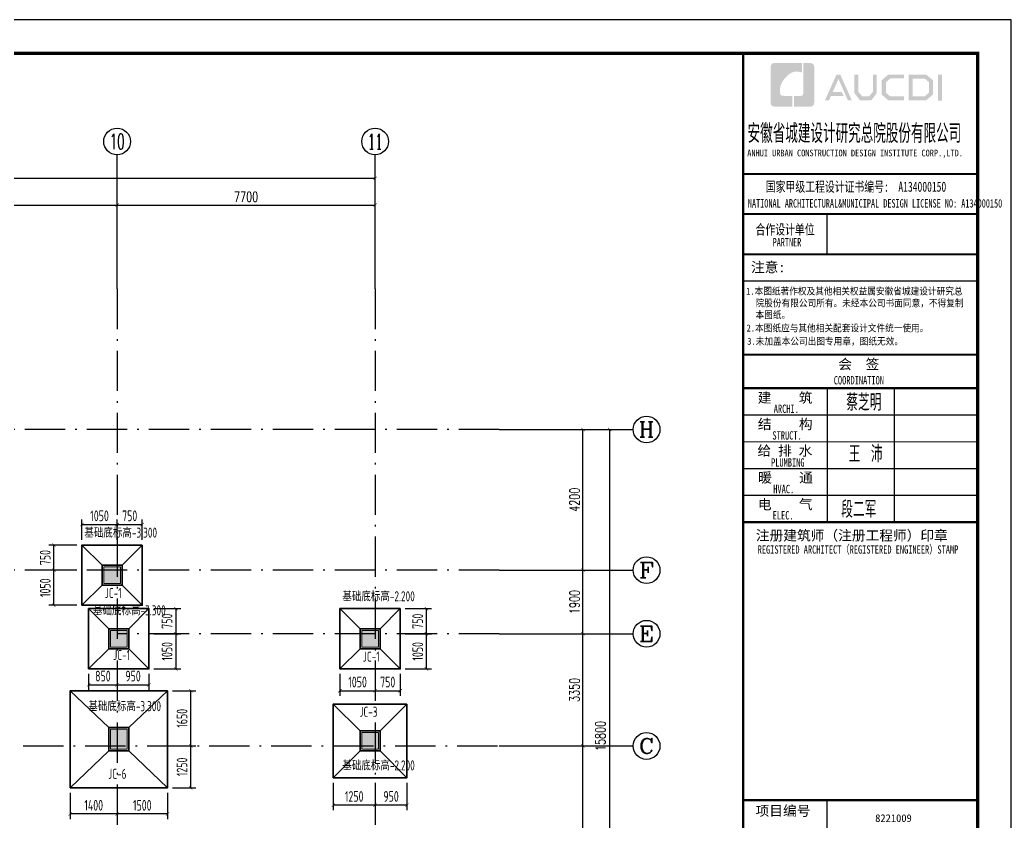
# Model space of a CAD drawing. Extents: x 169490 to 7584583, y -2399407 to 1374371.
# Drawn here: x 384946 to 414532, y 831233 to 855191 of the extents above; entities that cross this region are included whole.
import ezdxf
from ezdxf.enums import TextEntityAlignment as Align

# ---------------------------------------------------------------- set-up
doc = ezdxf.new("R2010")
doc.units = 0
doc.header["$LTSCALE"] = 100
doc.linetypes.add('D3轴线点划线', pattern=[18.5, 12, -3, 0.5, -3])
doc.layers.get('0').update_dxf_attribs({"linetype": 'CONTINUOUS'})
doc.layers.get('DEFPOINTS').update_dxf_attribs({"linetype": 'CONTINUOUS'})
for name, color, linetype in [('0P-标字', 7, 'CONTINUOUS'), ('AXIS', 3, 'CONTINUOUS'), ('AXIS_TEXT', 4, 'CONTINUOUS'), ('C-AXIS(轴号)', 3, 'CONTINUOUS'), ('C-AXIS-T(字)', 7, 'CONTINUOUS'), ('C-DOTE', 8, 'D3轴线点划线'), ('S-COLU-HATCH', 251, 'CONTINUOUS'), ('S-SLAB-DIM', 92, 'CONTINUOUS'), ('图框', 140, 'CONTINUOUS'), ('图签文字', 147, 'CONTINUOUS')]:
    doc.layers.add(name, color=color, linetype=linetype)
for name, color, linetype, lineweight in [('S-COLU-LINE1', 6, 'CONTINUOUS', 18), ('图签', 147, 'CONTINUOUS', 18), ('独基', 110, 'CONTINUOUS', 35)]:
    doc.layers.add(name, color=color, linetype=linetype, lineweight=lineweight)
doc.styles.add('_TCH_AXIS', font='COMPLEX', dxfattribs={"bigfont": 'GBCBIG'})
doc.styles.add('_TCH_DIM_T3', font='SIMPLEX.shx', dxfattribs={"width": 0.705882, "bigfont": 'GBCBIG.shx'})
doc.styles.add('COMPLEX', font='COMPLEX')
doc.styles.add('HT', font='simhei.ttf')
doc.styles.add('TSSD_Dimension', font='Tssdeng.shx', dxfattribs={"width": 0.7, "bigfont": 'tssdchn.shx'})
doc.styles.add('X', font='tssdeng.shx', dxfattribs={"width": 0.7, "bigfont": 'hztxt.shx'})
doc.styles.add('宋体', font='')
doc.styles.add('建筑图签-1', font='simhei.ttf', dxfattribs={"width": 0.7})
doc.styles.add('建筑图签-2', font='TXT.shx', dxfattribs={"width": 0.5, "bigfont": 'HZTXT.shx'})
doc.styles.get('宋体').set_extended_font_data('SimSun')
doc.dimstyles.new('_TCH_ARCH&&100', dxfattribs={"dimtxt": 297.5, "dimasz": 100, "dimexe": 250, "dimexo": 300, "dimgap": 100, "dimtad": 1, "dimdec": 0, "dimzin": 0, "dimdsep": 46, "dimtxsty": '_TCH_DIM_T3', "dimblk": 'ARCHTICK', "dimcen": 0.09, "dimclrt": 7, "dimazin": 2, "dimtfac": 1, "dimtdec": 0, "dimtix": 1, "dimtmove": 2, "dimatfit": 3, "dimfxl": 1, "dimtolj": 1, "dimtzin": 0, "dimarcsym": 0})
doc.dimstyles.new('TSSD_100_100$0', dxfattribs={"dimtxt": 320, "dimasz": 100, "dimexe": 150, "dimexo": 150, "dimgap": 100, "dimtad": 1, "dimdec": 0, "dimzin": 0, "dimdsep": 46, "dimtxsty": 'TSSD_Dimension', "dimblk": 'ARCHTICK', "dimcen": 0, "dimclrt": 7, "dimadec": 1, "dimazin": 0, "dimtfac": 1, "dimtdec": 0, "dimtix": 1, "dimtmove": 2, "dimatfit": 3, "dimldrblk": '_TSDBK', "dimfxl": 1, "dimtolj": 1, "dimtzin": 0, "dimarcsym": 0})

# ---------------------------------------------------------------- blocks, each defined once
blk = doc.blocks.new('_ARCHTICK')
at = {"const_width": 0.15}
blk.add_lwpolyline([(-0.5, -0.5), (0.5, 0.5)], dxfattribs=at)
blk = doc.blocks.new('*D192')
at = {"layer": 'AXIS', "color": 0, "lineweight": -2, "transparency": 16777216}
for p, q in [((399550, 842959), (402800, 842959)), ((402550, 827159), (402550, 842959)), ((399550, 827159), (402800, 827159))]:
    blk.add_line(p, q, dxfattribs=at)
at = {"layer": 'DEFPOINTS', "color": 0, "transparency": 16777216}
for p in [(399250, 842959), (402550, 842959), (399250, 827159)]:
    blk.add_point(p, dxfattribs=at)
at = {"layer": 'AXIS', "color": 0, "lineweight": -2, "transparency": 16777216, "xscale": 100, "yscale": 100, "zscale": 100}
for p, rotation in [((402550, 842959), 90), ((402550, 827159), 270)]:
    blk.add_blockref('_ARCHTICK', p, dxfattribs=dict(at, rotation=rotation))
at = {"layer": 'AXIS', "color": 7, "transparency": 16777216, "insert": (402275, 833809), "char_height": 297.5, "attachment_point": 5, "rotation": 90, "style": '_TCH_DIM_T3'}
blk.add_mtext('\\A1;15800', dxfattribs=at)
blk = doc.blocks.new('*D193')
at = {"layer": 'AXIS', "color": 0, "lineweight": -2, "transparency": 16777216}
for p, q in [((399550, 842959), (402000, 842959)), ((401750, 838759), (401750, 842959)), ((399550, 838759), (402000, 838759))]:
    blk.add_line(p, q, dxfattribs=at)
at = {"layer": 'DEFPOINTS', "color": 0, "transparency": 16777216}
for p in [(399250, 842959), (401750, 842959), (399250, 838759)]:
    blk.add_point(p, dxfattribs=at)
at = {"layer": 'AXIS', "color": 0, "lineweight": -2, "transparency": 16777216, "xscale": 100, "yscale": 100, "zscale": 100}
for p, rotation in [((401750, 842959), 90), ((401750, 838759), 270)]:
    blk.add_blockref('_ARCHTICK', p, dxfattribs=dict(at, rotation=rotation))
at = {"layer": 'AXIS', "color": 7, "transparency": 16777216, "insert": (401501, 840859), "char_height": 297.5, "attachment_point": 5, "rotation": 90, "style": '_TCH_DIM_T3'}
blk.add_mtext('\\A1;4200', dxfattribs=at)
blk = doc.blocks.new('*D194')
at = {"layer": 'AXIS', "color": 0, "lineweight": -2, "transparency": 16777216}
for p, q in [((399550, 838759), (402000, 838759)), ((401750, 836859), (401750, 838759)), ((399550, 836859), (402000, 836859))]:
    blk.add_line(p, q, dxfattribs=at)
at = {"layer": 'DEFPOINTS', "color": 0, "transparency": 16777216}
for p in [(399250, 838759), (401750, 838759), (399250, 836859)]:
    blk.add_point(p, dxfattribs=at)
at = {"layer": 'AXIS', "color": 0, "lineweight": -2, "transparency": 16777216, "xscale": 100, "yscale": 100, "zscale": 100}
for p, rotation in [((401750, 838759), 90), ((401750, 836859), 270)]:
    blk.add_blockref('_ARCHTICK', p, dxfattribs=dict(at, rotation=rotation))
at = {"layer": 'AXIS', "color": 7, "transparency": 16777216, "insert": (401501, 837809), "char_height": 297.5, "attachment_point": 5, "rotation": 90, "style": '_TCH_DIM_T3'}
blk.add_mtext('\\A1;1900', dxfattribs=at)
blk = doc.blocks.new('*D195')
at = {"layer": 'AXIS', "color": 0, "lineweight": -2, "transparency": 16777216}
for p, q in [((399550, 836859), (402000, 836859)), ((401750, 833509), (401750, 836859)), ((399550, 833509), (402000, 833509))]:
    blk.add_line(p, q, dxfattribs=at)
at = {"layer": 'DEFPOINTS', "color": 0, "transparency": 16777216}
for p in [(399250, 836859), (401750, 836859), (399250, 833509)]:
    blk.add_point(p, dxfattribs=at)
at = {"layer": 'AXIS', "color": 0, "lineweight": -2, "transparency": 16777216, "xscale": 100, "yscale": 100, "zscale": 100}
for p, rotation in [((401750, 836859), 90), ((401750, 833509), 270)]:
    blk.add_blockref('_ARCHTICK', p, dxfattribs=dict(at, rotation=rotation))
at = {"layer": 'AXIS', "color": 7, "transparency": 16777216, "insert": (401501, 835184), "char_height": 297.5, "attachment_point": 5, "rotation": 90, "style": '_TCH_DIM_T3'}
blk.add_mtext('\\A1;3350', dxfattribs=at)
blk = doc.blocks.new('*D196')
at = {"layer": 'AXIS', "color": 0, "lineweight": -2, "transparency": 16777216}
for p, q in [((399550, 833509), (402000, 833509)), ((401750, 827159), (401750, 833509)), ((399550, 827159), (402000, 827159))]:
    blk.add_line(p, q, dxfattribs=at)
at = {"layer": 'DEFPOINTS', "color": 0, "transparency": 16777216}
for p in [(399250, 833509), (401750, 833509), (399250, 827159)]:
    blk.add_point(p, dxfattribs=at)
at = {"layer": 'AXIS', "color": 0, "lineweight": -2, "transparency": 16777216, "xscale": 100, "yscale": 100, "zscale": 100}
for p, rotation in [((401750, 833509), 90), ((401750, 827159), 270)]:
    blk.add_blockref('_ARCHTICK', p, dxfattribs=dict(at, rotation=rotation))
at = {"layer": 'AXIS', "color": 7, "transparency": 16777216, "insert": (401501, 830334), "char_height": 297.5, "attachment_point": 5, "rotation": 90, "style": '_TCH_DIM_T3'}
blk.add_mtext('\\A1;6350', dxfattribs=at)
blk = doc.blocks.new('*D197')
at = {"layer": 'AXIS', "color": 0, "lineweight": -2, "transparency": 16777216}
for p, q in [((323650, 847459), (323650, 850709)), ((395550, 847459), (395550, 850709)), ((323650, 850459), (395550, 850459))]:
    blk.add_line(p, q, dxfattribs=at)
at = {"layer": 'DEFPOINTS', "color": 0, "transparency": 16777216}
for p in [(395550, 850459), (323650, 847159), (395550, 847159)]:
    blk.add_point(p, dxfattribs=at)
at = {"layer": 'AXIS', "color": 0, "lineweight": -2, "transparency": 16777216, "xscale": 100, "yscale": 100, "zscale": 100, "rotation": 180}
blk.add_blockref('_ARCHTICK', (323650, 850459), dxfattribs=at)
at = {"layer": 'AXIS', "color": 0, "lineweight": -2, "transparency": 16777216, "xscale": 100, "yscale": 100, "zscale": 100}
blk.add_blockref('_ARCHTICK', (395550, 850459), dxfattribs=at)
at = {"layer": 'AXIS', "color": 7, "transparency": 16777216, "insert": (359600, 850707), "char_height": 297.5, "attachment_point": 5, "style": '_TCH_DIM_T3'}
blk.add_mtext('\\A1;71900', dxfattribs=at)
blk = doc.blocks.new('*D211')
at = {"layer": 'AXIS', "color": 0, "lineweight": -2, "transparency": 16777216}
for p, q in [((379250, 847459), (379250, 849909)), ((387850, 847459), (387850, 849909)), ((379250, 849659), (387850, 849659))]:
    blk.add_line(p, q, dxfattribs=at)
at = {"layer": 'DEFPOINTS', "color": 0, "transparency": 16777216}
for p in [(387850, 849659), (379250, 847159), (387850, 847159)]:
    blk.add_point(p, dxfattribs=at)
at = {"layer": 'AXIS', "color": 0, "lineweight": -2, "transparency": 16777216, "xscale": 100, "yscale": 100, "zscale": 100, "rotation": 180}
blk.add_blockref('_ARCHTICK', (379250, 849659), dxfattribs=at)
at = {"layer": 'AXIS', "color": 0, "lineweight": -2, "transparency": 16777216, "xscale": 100, "yscale": 100, "zscale": 100}
blk.add_blockref('_ARCHTICK', (387850, 849659), dxfattribs=at)
at = {"layer": 'AXIS', "color": 7, "transparency": 16777216, "insert": (383550, 849907), "char_height": 297.5, "attachment_point": 5, "style": '_TCH_DIM_T3'}
blk.add_mtext('\\A1;8600', dxfattribs=at)
blk = doc.blocks.new('*D212')
at = {"layer": 'AXIS', "color": 0, "lineweight": -2, "transparency": 16777216}
for p, q in [((387850, 847459), (387850, 849909)), ((395550, 847459), (395550, 849909)), ((387850, 849659), (395550, 849659))]:
    blk.add_line(p, q, dxfattribs=at)
at = {"layer": 'DEFPOINTS', "color": 0, "transparency": 16777216}
for p in [(395550, 849659), (387850, 847159), (395550, 847159)]:
    blk.add_point(p, dxfattribs=at)
at = {"layer": 'AXIS', "color": 0, "lineweight": -2, "transparency": 16777216, "xscale": 100, "yscale": 100, "zscale": 100, "rotation": 180}
blk.add_blockref('_ARCHTICK', (387850, 849659), dxfattribs=at)
at = {"layer": 'AXIS', "color": 0, "lineweight": -2, "transparency": 16777216, "xscale": 100, "yscale": 100, "zscale": 100}
blk.add_blockref('_ARCHTICK', (395550, 849659), dxfattribs=at)
at = {"layer": 'AXIS', "color": 7, "transparency": 16777216, "insert": (391700, 849907), "char_height": 297.5, "attachment_point": 5, "style": '_TCH_DIM_T3'}
blk.add_mtext('\\A1;7700', dxfattribs=at)
blk = doc.blocks.new('_AXISO')
blk.add_circle((0, 0), 0.5)
at = {"layer": 'AXIS_TEXT', "style": 'COMPLEX', "width": 1.041667}
blk.add_attdef('A', text='', height=0.56, dxfattribs=at).set_placement((-0.25, -0.28), (0.25, -0.28), align=Align.FIT)
blk = doc.blocks.new('*D233')
at = {"layer": 'DEFPOINTS', "color": 0, "ltscale": 10, "transparency": 16777216}
for p in [(395550, 832559), (396500, 832559), (395550, 831741)]:
    blk.add_point(p, dxfattribs=at)
at = {"layer": 'S-SLAB-DIM', "color": 0, "lineweight": -2, "ltscale": 10, "transparency": 16777216}
for p, q in [((395550, 832409), (395550, 831591)), ((396500, 832409), (396500, 831591)), ((396500, 831741), (395550, 831741))]:
    blk.add_line(p, q, dxfattribs=at)
at = {"layer": 'S-SLAB-DIM', "color": 0, "lineweight": -2, "ltscale": 10, "transparency": 16777216, "xscale": 100, "yscale": 100, "zscale": 100, "rotation": 180}
blk.add_blockref('_ARCHTICK', (395550, 831741), dxfattribs=at)
at = {"layer": 'S-SLAB-DIM', "color": 0, "lineweight": -2, "ltscale": 10, "transparency": 16777216, "xscale": 100, "yscale": 100, "zscale": 100}
blk.add_blockref('_ARCHTICK', (396500, 831741), dxfattribs=at)
at = {"layer": 'S-SLAB-DIM', "color": 7, "ltscale": 10, "transparency": 16777216, "insert": (396025, 832001), "char_height": 320, "attachment_point": 5, "style": 'TSSD_Dimension'}
blk.add_mtext('\\A1;950', dxfattribs=at)
blk = doc.blocks.new('_TSDBK')
blk.add_line((-1, 0), (0, 0))
at = {"const_width": 0.5}
blk.add_lwpolyline([(-0.7, -0.7), (0.7, 0.7)], dxfattribs=at)
blk = doc.blocks.new('*D234')
at = {"layer": 'DEFPOINTS', "color": 0, "ltscale": 10, "transparency": 16777216}
for p in [(394300, 832559), (395550, 832559), (394300, 831741)]:
    blk.add_point(p, dxfattribs=at)
at = {"layer": 'S-SLAB-DIM', "color": 0, "lineweight": -2, "ltscale": 10, "transparency": 16777216}
for p, q in [((394300, 832409), (394300, 831591)), ((395550, 832409), (395550, 831591)), ((395550, 831741), (394300, 831741))]:
    blk.add_line(p, q, dxfattribs=at)
at = {"layer": 'S-SLAB-DIM', "color": 0, "lineweight": -2, "ltscale": 10, "transparency": 16777216, "xscale": 100, "yscale": 100, "zscale": 100, "rotation": 180}
blk.add_blockref('_ARCHTICK', (394300, 831741), dxfattribs=at)
at = {"layer": 'S-SLAB-DIM', "color": 0, "lineweight": -2, "ltscale": 10, "transparency": 16777216, "xscale": 100, "yscale": 100, "zscale": 100}
blk.add_blockref('_ARCHTICK', (395550, 831741), dxfattribs=at)
at = {"layer": 'S-SLAB-DIM', "color": 7, "ltscale": 10, "transparency": 16777216, "insert": (394925, 832001), "char_height": 320, "attachment_point": 5, "style": 'TSSD_Dimension'}
blk.add_mtext('\\A1;1250', dxfattribs=at)
blk = doc.blocks.new('*D235')
at = {"layer": 'DEFPOINTS', "color": 0, "ltscale": 10, "transparency": 16777216}
for p in [(396300, 836859), (397080, 836859), (396300, 835809)]:
    blk.add_point(p, dxfattribs=at)
at = {"layer": 'S-SLAB-DIM', "color": 0, "lineweight": -2, "ltscale": 10, "transparency": 16777216}
for p, q in [((396450, 836859), (397230, 836859)), ((397080, 835809), (397080, 836859)), ((396450, 835809), (397230, 835809))]:
    blk.add_line(p, q, dxfattribs=at)
at = {"layer": 'S-SLAB-DIM', "color": 0, "lineweight": -2, "ltscale": 10, "transparency": 16777216, "xscale": 100, "yscale": 100, "zscale": 100}
for p, rotation in [((397080, 836859), 90), ((397080, 835809), 270)]:
    blk.add_blockref('_ARCHTICK', p, dxfattribs=dict(at, rotation=rotation))
at = {"layer": 'S-SLAB-DIM', "color": 7, "ltscale": 10, "transparency": 16777216, "insert": (396820, 836334), "char_height": 320, "attachment_point": 5, "rotation": 90, "style": 'TSSD_Dimension'}
blk.add_mtext('\\A1;1050', dxfattribs=at)
blk = doc.blocks.new('*D236')
at = {"layer": 'DEFPOINTS', "color": 0, "ltscale": 10, "transparency": 16777216}
for p in [(396300, 837609), (397080, 837609), (396300, 836859)]:
    blk.add_point(p, dxfattribs=at)
at = {"layer": 'S-SLAB-DIM', "color": 0, "lineweight": -2, "ltscale": 10, "transparency": 16777216}
for p, q in [((396450, 837609), (397230, 837609)), ((397080, 836859), (397080, 837609)), ((396450, 836859), (397230, 836859))]:
    blk.add_line(p, q, dxfattribs=at)
at = {"layer": 'S-SLAB-DIM', "color": 0, "lineweight": -2, "ltscale": 10, "transparency": 16777216, "xscale": 100, "yscale": 100, "zscale": 100}
for p, rotation in [((397080, 837609), 90), ((397080, 836859), 270)]:
    blk.add_blockref('_ARCHTICK', p, dxfattribs=dict(at, rotation=rotation))
at = {"layer": 'S-SLAB-DIM', "color": 7, "ltscale": 10, "transparency": 16777216, "insert": (396820, 837234), "char_height": 320, "attachment_point": 5, "rotation": 90, "style": 'TSSD_Dimension'}
blk.add_mtext('\\A1;750', dxfattribs=at)
blk = doc.blocks.new('*D237')
at = {"layer": 'DEFPOINTS', "color": 0, "ltscale": 10, "transparency": 16777216}
for p in [(388800, 836859), (388800, 835809), (389602, 835809)]:
    blk.add_point(p, dxfattribs=at)
at = {"layer": 'S-SLAB-DIM', "color": 0, "lineweight": -2, "ltscale": 10, "transparency": 16777216}
for p, q in [((388950, 836859), (389752, 836859)), ((389602, 836859), (389602, 835809)), ((388950, 835809), (389752, 835809))]:
    blk.add_line(p, q, dxfattribs=at)
at = {"layer": 'S-SLAB-DIM', "color": 0, "lineweight": -2, "ltscale": 10, "transparency": 16777216, "xscale": 100, "yscale": 100, "zscale": 100}
for p, rotation in [((389602, 836859), 90), ((389602, 835809), 270)]:
    blk.add_blockref('_ARCHTICK', p, dxfattribs=dict(at, rotation=rotation))
at = {"layer": 'S-SLAB-DIM', "color": 7, "ltscale": 10, "transparency": 16777216, "insert": (389342, 836334), "char_height": 320, "attachment_point": 5, "rotation": 90, "style": 'TSSD_Dimension'}
blk.add_mtext('\\A1;1050', dxfattribs=at)
blk = doc.blocks.new('*D238')
at = {"layer": 'DEFPOINTS', "color": 0, "ltscale": 10, "transparency": 16777216}
for p in [(385964, 838759), (386800, 838759), (386800, 837709)]:
    blk.add_point(p, dxfattribs=at)
at = {"layer": 'S-SLAB-DIM', "color": 0, "lineweight": -2, "ltscale": 10, "transparency": 16777216}
for p, q in [((386650, 838759), (385814, 838759)), ((385964, 837709), (385964, 838759)), ((386650, 837709), (385814, 837709))]:
    blk.add_line(p, q, dxfattribs=at)
at = {"layer": 'S-SLAB-DIM', "color": 0, "lineweight": -2, "ltscale": 10, "transparency": 16777216, "xscale": 100, "yscale": 100, "zscale": 100}
for p, rotation in [((385964, 838759), 90), ((385964, 837709), 270)]:
    blk.add_blockref('_ARCHTICK', p, dxfattribs=dict(at, rotation=rotation))
at = {"layer": 'S-SLAB-DIM', "color": 7, "ltscale": 10, "transparency": 16777216, "insert": (385704, 838234), "char_height": 320, "attachment_point": 5, "rotation": 90, "style": 'TSSD_Dimension'}
blk.add_mtext('\\A1;1050', dxfattribs=at)
blk = doc.blocks.new('*D239')
at = {"layer": 'DEFPOINTS', "color": 0, "ltscale": 10, "transparency": 16777216}
for p in [(385964, 839509), (386800, 839509), (386800, 838759)]:
    blk.add_point(p, dxfattribs=at)
at = {"layer": 'S-SLAB-DIM', "color": 0, "lineweight": -2, "ltscale": 10, "transparency": 16777216}
for p, q in [((386650, 839509), (385814, 839509)), ((385964, 838759), (385964, 839509)), ((386650, 838759), (385814, 838759))]:
    blk.add_line(p, q, dxfattribs=at)
at = {"layer": 'S-SLAB-DIM', "color": 0, "lineweight": -2, "ltscale": 10, "transparency": 16777216, "xscale": 100, "yscale": 100, "zscale": 100}
for p, rotation in [((385964, 839509), 90), ((385964, 838759), 270)]:
    blk.add_blockref('_ARCHTICK', p, dxfattribs=dict(at, rotation=rotation))
at = {"layer": 'S-SLAB-DIM', "color": 7, "ltscale": 10, "transparency": 16777216, "insert": (385704, 839134), "char_height": 320, "attachment_point": 5, "rotation": 90, "style": 'TSSD_Dimension'}
blk.add_mtext('\\A1;750', dxfattribs=at)
blk = doc.blocks.new('*D240')
at = {"layer": 'DEFPOINTS', "color": 0, "ltscale": 10, "transparency": 16777216}
for p in [(388600, 840121), (387850, 839509), (388600, 839509)]:
    blk.add_point(p, dxfattribs=at)
at = {"layer": 'S-SLAB-DIM', "color": 0, "lineweight": -2, "ltscale": 10, "transparency": 16777216}
for p, q in [((387850, 839659), (387850, 840271)), ((388600, 839659), (388600, 840271)), ((387850, 840121), (388600, 840121))]:
    blk.add_line(p, q, dxfattribs=at)
at = {"layer": 'S-SLAB-DIM', "color": 0, "lineweight": -2, "ltscale": 10, "transparency": 16777216, "xscale": 100, "yscale": 100, "zscale": 100, "rotation": 180}
blk.add_blockref('_ARCHTICK', (387850, 840121), dxfattribs=at)
at = {"layer": 'S-SLAB-DIM', "color": 0, "lineweight": -2, "ltscale": 10, "transparency": 16777216, "xscale": 100, "yscale": 100, "zscale": 100}
blk.add_blockref('_ARCHTICK', (388600, 840121), dxfattribs=at)
at = {"layer": 'S-SLAB-DIM', "color": 7, "ltscale": 10, "transparency": 16777216, "insert": (388225, 840381), "char_height": 320, "attachment_point": 5, "style": 'TSSD_Dimension'}
blk.add_mtext('\\A1;750', dxfattribs=at)
blk = doc.blocks.new('*D241')
at = {"layer": 'DEFPOINTS', "color": 0, "ltscale": 10, "transparency": 16777216}
for p in [(387850, 840121), (386800, 839509), (387850, 839509)]:
    blk.add_point(p, dxfattribs=at)
at = {"layer": 'S-SLAB-DIM', "color": 0, "lineweight": -2, "ltscale": 10, "transparency": 16777216}
for p, q in [((386800, 839659), (386800, 840271)), ((387850, 839659), (387850, 840271)), ((386800, 840121), (387850, 840121))]:
    blk.add_line(p, q, dxfattribs=at)
at = {"layer": 'S-SLAB-DIM', "color": 0, "lineweight": -2, "ltscale": 10, "transparency": 16777216, "xscale": 100, "yscale": 100, "zscale": 100, "rotation": 180}
blk.add_blockref('_ARCHTICK', (386800, 840121), dxfattribs=at)
at = {"layer": 'S-SLAB-DIM', "color": 0, "lineweight": -2, "ltscale": 10, "transparency": 16777216, "xscale": 100, "yscale": 100, "zscale": 100}
blk.add_blockref('_ARCHTICK', (387850, 840121), dxfattribs=at)
at = {"layer": 'S-SLAB-DIM', "color": 7, "ltscale": 10, "transparency": 16777216, "insert": (387325, 840381), "char_height": 320, "attachment_point": 5, "style": 'TSSD_Dimension'}
blk.add_mtext('\\A1;1050', dxfattribs=at)
blk = doc.blocks.new('*D242')
at = {"layer": 'DEFPOINTS', "color": 0, "ltscale": 10, "transparency": 16777216}
for p in [(387850, 835809), (388800, 835809), (388800, 835335)]:
    blk.add_point(p, dxfattribs=at)
at = {"layer": 'S-SLAB-DIM', "color": 0, "lineweight": -2, "ltscale": 10, "transparency": 16777216}
for p, q in [((387850, 835659), (387850, 835185)), ((388800, 835659), (388800, 835185)), ((387850, 835335), (388800, 835335))]:
    blk.add_line(p, q, dxfattribs=at)
at = {"layer": 'S-SLAB-DIM', "color": 0, "lineweight": -2, "ltscale": 10, "transparency": 16777216, "xscale": 100, "yscale": 100, "zscale": 100, "rotation": 180}
blk.add_blockref('_ARCHTICK', (387850, 835335), dxfattribs=at)
at = {"layer": 'S-SLAB-DIM', "color": 0, "lineweight": -2, "ltscale": 10, "transparency": 16777216, "xscale": 100, "yscale": 100, "zscale": 100}
blk.add_blockref('_ARCHTICK', (388800, 835335), dxfattribs=at)
at = {"layer": 'S-SLAB-DIM', "color": 7, "ltscale": 10, "transparency": 16777216, "insert": (388325, 835595), "char_height": 320, "attachment_point": 5, "style": 'TSSD_Dimension'}
blk.add_mtext('\\A1;950', dxfattribs=at)
blk = doc.blocks.new('*D268')
at = {"layer": 'DEFPOINTS', "color": 0, "ltscale": 10, "transparency": 16777216}
for p in [(389350, 833509), (390048, 833509), (389350, 832259)]:
    blk.add_point(p, dxfattribs=at)
at = {"layer": 'S-SLAB-DIM', "color": 0, "lineweight": -2, "ltscale": 10, "transparency": 16777216}
for p, q in [((389500, 833509), (390198, 833509)), ((390048, 832259), (390048, 833509)), ((389500, 832259), (390198, 832259))]:
    blk.add_line(p, q, dxfattribs=at)
at = {"layer": 'S-SLAB-DIM', "color": 0, "lineweight": -2, "ltscale": 10, "transparency": 16777216, "xscale": 100, "yscale": 100, "zscale": 100}
for p, rotation in [((390048, 833509), 90), ((390048, 832259), 270)]:
    blk.add_blockref('_ARCHTICK', p, dxfattribs=dict(at, rotation=rotation))
at = {"layer": 'S-SLAB-DIM', "color": 7, "ltscale": 10, "transparency": 16777216, "insert": (389788, 832884), "char_height": 320, "attachment_point": 5, "rotation": 90, "style": 'TSSD_Dimension'}
blk.add_mtext('\\A1;1250', dxfattribs=at)
blk = doc.blocks.new('*D269')
at = {"layer": 'DEFPOINTS', "color": 0, "ltscale": 10, "transparency": 16777216}
for p in [(387850, 832259), (389350, 832259), (387850, 831478)]:
    blk.add_point(p, dxfattribs=at)
at = {"layer": 'S-SLAB-DIM', "color": 0, "lineweight": -2, "ltscale": 10, "transparency": 16777216}
for p, q in [((387850, 832109), (387850, 831328)), ((389350, 832109), (389350, 831328)), ((389350, 831478), (387850, 831478))]:
    blk.add_line(p, q, dxfattribs=at)
at = {"layer": 'S-SLAB-DIM', "color": 0, "lineweight": -2, "ltscale": 10, "transparency": 16777216, "xscale": 100, "yscale": 100, "zscale": 100, "rotation": 180}
blk.add_blockref('_ARCHTICK', (387850, 831478), dxfattribs=at)
at = {"layer": 'S-SLAB-DIM', "color": 0, "lineweight": -2, "ltscale": 10, "transparency": 16777216, "xscale": 100, "yscale": 100, "zscale": 100}
blk.add_blockref('_ARCHTICK', (389350, 831478), dxfattribs=at)
at = {"layer": 'S-SLAB-DIM', "color": 7, "ltscale": 10, "transparency": 16777216, "insert": (388600, 831738), "char_height": 320, "attachment_point": 5, "style": 'TSSD_Dimension'}
blk.add_mtext('\\A1;1500', dxfattribs=at)
blk = doc.blocks.new('*D451')
at = {"layer": 'DEFPOINTS', "color": 0, "ltscale": 10, "transparency": 16777216}
for p in [(395550, 835809), (396300, 835809), (396300, 835158)]:
    blk.add_point(p, dxfattribs=at)
at = {"layer": 'S-SLAB-DIM', "color": 0, "lineweight": -2, "ltscale": 10, "transparency": 16777216}
for p, q in [((395550, 835659), (395550, 835008)), ((396300, 835659), (396300, 835008)), ((395550, 835158), (396300, 835158))]:
    blk.add_line(p, q, dxfattribs=at)
at = {"layer": 'S-SLAB-DIM', "color": 0, "lineweight": -2, "ltscale": 10, "transparency": 16777216, "xscale": 100, "yscale": 100, "zscale": 100, "rotation": 180}
blk.add_blockref('_ARCHTICK', (395550, 835158), dxfattribs=at)
at = {"layer": 'S-SLAB-DIM', "color": 0, "lineweight": -2, "ltscale": 10, "transparency": 16777216, "xscale": 100, "yscale": 100, "zscale": 100}
blk.add_blockref('_ARCHTICK', (396300, 835158), dxfattribs=at)
at = {"layer": 'S-SLAB-DIM', "color": 7, "ltscale": 10, "transparency": 16777216, "insert": (395925, 835418), "char_height": 320, "attachment_point": 5, "style": 'TSSD_Dimension'}
blk.add_mtext('\\A1;750', dxfattribs=at)
blk = doc.blocks.new('*D452')
at = {"layer": 'DEFPOINTS', "color": 0, "ltscale": 10, "transparency": 16777216}
for p in [(394500, 835809), (395550, 835809), (395550, 835158)]:
    blk.add_point(p, dxfattribs=at)
at = {"layer": 'S-SLAB-DIM', "color": 0, "lineweight": -2, "ltscale": 10, "transparency": 16777216}
for p, q in [((394500, 835659), (394500, 835008)), ((395550, 835659), (395550, 835008)), ((394500, 835158), (395550, 835158))]:
    blk.add_line(p, q, dxfattribs=at)
at = {"layer": 'S-SLAB-DIM', "color": 0, "lineweight": -2, "ltscale": 10, "transparency": 16777216, "xscale": 100, "yscale": 100, "zscale": 100, "rotation": 180}
blk.add_blockref('_ARCHTICK', (394500, 835158), dxfattribs=at)
at = {"layer": 'S-SLAB-DIM', "color": 0, "lineweight": -2, "ltscale": 10, "transparency": 16777216, "xscale": 100, "yscale": 100, "zscale": 100}
blk.add_blockref('_ARCHTICK', (395550, 835158), dxfattribs=at)
at = {"layer": 'S-SLAB-DIM', "color": 7, "ltscale": 10, "transparency": 16777216, "insert": (395025, 835418), "char_height": 320, "attachment_point": 5, "style": 'TSSD_Dimension'}
blk.add_mtext('\\A1;1050', dxfattribs=at)
blk = doc.blocks.new('院标1')
h = blk.add_hatch(color=150)
h.dxf.hatch_style = 1
h.set_gradient(color1=(33, 113, 253), color2=(33, 113, 253), tint=1, name='INVCURVED')
edge = h.paths.add_edge_path()
edge.add_spline(control_points=[(116373, 648379), (116379, 648379), (116382, 648379), (116391, 648379), (116391, 648379), (116391, 648379), (116616, 648379), (116616, 648379), (116616, 648379), (116616, 648379), (116616, 648054), (116616, 648054), (116616, 648054), (116616, 648054), (116108, 648054), (116108, 648054), (116108, 648054), (116028, 648054), (115963, 648111), (115963, 648199), (115963, 648199), (115963, 648199), (115963, 649215), (115963, 649215), (115963, 649215), (115963, 649295), (116018, 649360), (116108, 649360), (116108, 649360), (116108, 649360), (116897, 649360), (116897, 649360), (116897, 649360), (116897, 649360), (116897, 649080), (116897, 649080), (116897, 649080), (116897, 649080), (116566, 649140), (116356, 648859), (116356, 648859), (116245, 648719), (116240, 648545), (116247, 648466), (116247, 648466), (116254, 648386), (116247, 648466), (116247, 648466), (116247, 648466), (116247, 648466), (116258, 648374), (116373, 648379)], knot_values=[0, 0, 0, 0, 0.071429, 0.071429, 0.071429, 0.107143, 0.142857, 0.142857, 0.142857, 0.178571, 0.214286, 0.214286, 0.214286, 0.25, 0.285714, 0.285714, 0.285714, 0.321429, 0.357143, 0.357143, 0.357143, 0.392857, 0.428571, 0.428571, 0.428571, 0.464286, 0.5, 0.5, 0.5, 0.535714, 0.571429, 0.571429, 0.571429, 0.607143, 0.642857, 0.642857, 0.642857, 0.678571, 0.714286, 0.714286, 0.714286, 0.75, 0.785714, 0.785714, 0.785714, 0.821429, 0.857143, 0.857143, 0.857143, 0.928571, 1, 1, 1, 1], degree=3, periodic=0)
h = blk.add_hatch(color=150)
h.dxf.hatch_style = 1
h.set_gradient(color1=(33, 113, 253), color2=(33, 113, 253), tint=1, name='INVCURVED')
edge = h.paths.add_edge_path()
edge.add_spline(control_points=[(117268, 649215), (117268, 649215), (117268, 648199), (117268, 648199), (117268, 648199), (117268, 648114), (117212, 648054), (117123, 648054), (117123, 648054), (117123, 648054), (116663, 648054), (116663, 648054), (116663, 648054), (116663, 648054), (116663, 648379), (116663, 648379), (116663, 648379), (116663, 648379), (116865, 648379), (116865, 648379), (116865, 648379), (116907, 648379), (116941, 648413), (116941, 648455), (116941, 648455), (116941, 648455), (116941, 649360), (116941, 649360), (116941, 649360), (116941, 649360), (117123, 649360), (117123, 649360), (117123, 649360), (117204, 649360), (117268, 649306), (117268, 649215)], knot_values=[0, 0, 0, 0, 0.1, 0.1, 0.1, 0.15, 0.2, 0.2, 0.2, 0.25, 0.3, 0.3, 0.3, 0.35, 0.4, 0.4, 0.4, 0.45, 0.5, 0.5, 0.5, 0.55, 0.6, 0.6, 0.6, 0.65, 0.7, 0.7, 0.7, 0.75, 0.8, 0.8, 0.8, 0.9, 1, 1, 1, 1], degree=3, periodic=0)
blk = doc.blocks.new('tq123')
at = {"layer": '图框'}
h = blk.add_hatch(color=256, dxfattribs=at)
h.paths.add_polyline_path([(-1187, 56758), (-1061, 56758), (-1061, 55988), (-1187, 55988)])
h.paths.add_polyline_path([(-1939, 56642), (-1939, 56116), (-1579, 56116), (-1455, 56223), (-1455, 56541), (-1575, 56642)], flags=16)
h.paths.add_polyline_path([(-2057, 56760), (-2057, 55998), (-1535, 55998), (-1337, 56168), (-1337, 56596), (-1532, 56760)])
h.paths.add_polyline_path([(-2200, 56764), (-2200, 56648), (-2607, 56648), (-2740, 56537), (-2740, 56218), (-2607, 56115), (-2198, 56115), (-2198, 55993), (-2662, 55993), (-2864, 56168), (-2864, 56596), (-2666, 56764)])
h.paths.add_polyline_path([(-3683, 56762), (-3563, 56762), (-3563, 56251), (-3449, 56120), (-3238, 56120), (-3124, 56251), (-3124, 56762), (-3010, 56762), (-3010, 56214), (-3174, 55997), (-3512, 55997), (-3683, 56216)])
h.paths.add_polyline_path([(-4215, 56760), (-4098, 56760), (-3756, 55996), (-3872, 55996), (-4153, 56630), (-4328, 56242), (-4057, 56242), (-3996, 56127), (-4377, 56127), (-4436, 55994), (-4559, 55994)])
for p, q in [((-6995, 53800), (5, 53800)), ((-6995, 53800), (5, 53800)), ((-6995, 52600), (5, 52600))]:
    blk.add_line(p, q, dxfattribs=at)
for points, const_width in [([(-6995, 0), (-6995, 57400)], 70), ([(-6995, 53800), (5, 53800)], 60), ([(-6995, 52600), (5, 52600)], 60), ([(-6995, 52600), (5, 52600)], 60), ([(-4495, 52600), (-4495, 51400)], 35), ([(-6995, 51400), (5, 51400)], 60), ([(-6995, 51400), (5, 51400)], 60), ([(-6995, 50599), (5, 50599)], 35), ([(-6987, 48400), (13, 48400)], 60), ([(-6987, 47400), (13, 47400)], 70), ([(-6987, 47400), (13, 47400)], 70), ([(-4487, 47400), (-4487, 43400)], 35), ([(-2487, 47400), (-2487, 43400)], 35), ([(-6987, 46600), (13, 46600)], 35), ([(-6987, 45800), (13, 45800)], 35), ([(-6987, 45000), (13, 45000)], 35), ([(-6987, 44200), (13, 44200)], 35), ([(-6987, 43400), (13, 43400)], 70), ([(-6995, 35100), (5, 35100)], 70), ([(-6995, 35100), (5, 35100)], 70), ([(-4495, 31100), (-4495, 35100)], 35)]:
    blk.add_lwpolyline(points, dxfattribs=dict(at, const_width=const_width))
blk.add_blockref('院标1', (-122144, -592249))
for s, height, style, width, p in [('ANHUI URBAN CONSTRUCTION DESIGN INSTITUTE CORP.,LTD.', 200, '建筑图签-1', 0.91, (-6877, 54322)), ('NATIONAL ARCHITECTURAL&MUNICIPAL DESIGN LICENSE NO: A134000150', 250, '建筑图签-1', 0.6, (-6858, 52795)), ('PARTNER', 250, '建筑图签-1', 0.6, (-6120, 51634)), ('1.本图纸著作权及其他相关权益属安徽省城建设计研究总', 210, 'HT', 0.88, (-6909, 50193)), ('院股份有限公司所有。未经本公司书面同意，不得复制', 210, 'HT', 0.88, (-6630, 49839)), ('本图纸。', 210, 'HT', 0.88, (-6630, 49489)), (' 2.本图纸应与其他相关配套设计文件统一使用。 ', 210, 'HT', 0.88, (-7020, 49092)), ('3.未加盖本公司出图专用章，图纸无效。', 210, 'HT', 0.88, (-6877, 48698)), ('COORDINATION', 250, '建筑图签-1', 0.7, (-4295, 47513)), ('ARCHI.', 250, '建筑图签-1', 0.7, (-6086, 46662)), ('STRUCT.', 250, '建筑图签-1', 0.7, (-6125, 45865)), ('PLUMBING', 250, '建筑图签-1', 0.7, (-6166, 45058)), ('HVAC.', 250, '建筑图签-1', 0.7, (-6101, 44265)), ('ELEC.', 250, '建筑图签-1', 0.7, (-6117, 43480)), ('REGISTERED ARCHITECT（REGISTERED ENGINEER）STAMP', 250, '建筑图签-1', 0.7, (-6566, 42459))]:
    blk.add_text(s, height=height, dxfattribs=dict(at, style=style, width=width)).set_placement(p)
at = {"layer": '图签', "color": 2, "style": '宋体'}
blk.add_text('8221009', height=229.3, dxfattribs=at).set_placement((-3058, 34448))
at = {"layer": '图签文字', "color": 7, "style": '建筑图签-1'}
for s, height, width, p in [('安徽省城建设计研究总院股份有限公司', 500, 0.55, (-6867, 54777)), ('国家甲级工程设计证书编号:  A134000150', 300, 0.7, (-6323, 53267)), ('合作设计单位', 300, 0.7, (-6630, 51990))]:
    blk.add_text(s, height=height, dxfattribs=dict(at, width=width)).set_placement(p)
for s, p in [('注意:', (-6764, 50863)), ('会  签', (-4160, 47968)), ('建    筑', (-6565, 46967)), ('结    构', (-6561, 46179)), ('给 排 水', (-6570, 45385)), ('暖    通', (-6552, 44582)), ('电    气', (-6562, 43782)), ('注册建筑师（注册工程师）印章', (-6620, 42854)), ('项目编号', (-6627, 34632))]:
    blk.add_text(s, height=300, dxfattribs=at).set_placement(p)
at = {"layer": '图签文字', "color": 1, "style": '建筑图签-2', "width": 0.7}
for s, p in [('蔡芝明', (-3921, 46728)), ('王 沛', (-3849, 45187)), ('段二军', (-4074, 43532))]:
    blk.add_text(s, height=500, dxfattribs=at).set_placement(p)
blk = doc.blocks.new('*D3903')
at = {"layer": 'DEFPOINTS', "color": 0, "ltscale": 10, "transparency": 16777216}
for p in [(388800, 837609), (388800, 836859), (389602, 836859)]:
    blk.add_point(p, dxfattribs=at)
at = {"layer": 'S-SLAB-DIM', "color": 0, "lineweight": -2, "ltscale": 10, "transparency": 16777216}
for p, q in [((388950, 837609), (389752, 837609)), ((389602, 837609), (389602, 836859)), ((388950, 836859), (389752, 836859))]:
    blk.add_line(p, q, dxfattribs=at)
at = {"layer": 'S-SLAB-DIM', "color": 0, "lineweight": -2, "ltscale": 10, "transparency": 16777216, "xscale": 100, "yscale": 100, "zscale": 100}
for p, rotation in [((389602, 837609), 90), ((389602, 836859), 270)]:
    blk.add_blockref('_ARCHTICK', p, dxfattribs=dict(at, rotation=rotation))
at = {"layer": 'S-SLAB-DIM', "color": 7, "ltscale": 10, "transparency": 16777216, "insert": (389342, 837234), "char_height": 320, "attachment_point": 5, "rotation": 90, "style": 'TSSD_Dimension'}
blk.add_mtext('\\A1;750', dxfattribs=at)
blk = doc.blocks.new('*D3904')
at = {"layer": 'DEFPOINTS', "color": 0, "ltscale": 10, "transparency": 16777216}
for p in [(387000, 835809), (387850, 835809), (387850, 835335)]:
    blk.add_point(p, dxfattribs=at)
at = {"layer": 'S-SLAB-DIM', "color": 0, "lineweight": -2, "ltscale": 10, "transparency": 16777216}
for p, q in [((387000, 835659), (387000, 835185)), ((387850, 835659), (387850, 835185)), ((387000, 835335), (387850, 835335))]:
    blk.add_line(p, q, dxfattribs=at)
at = {"layer": 'S-SLAB-DIM', "color": 0, "lineweight": -2, "ltscale": 10, "transparency": 16777216, "xscale": 100, "yscale": 100, "zscale": 100, "rotation": 180}
blk.add_blockref('_ARCHTICK', (387000, 835335), dxfattribs=at)
at = {"layer": 'S-SLAB-DIM', "color": 0, "lineweight": -2, "ltscale": 10, "transparency": 16777216, "xscale": 100, "yscale": 100, "zscale": 100}
blk.add_blockref('_ARCHTICK', (387850, 835335), dxfattribs=at)
at = {"layer": 'S-SLAB-DIM', "color": 7, "ltscale": 10, "transparency": 16777216, "insert": (387425, 835595), "char_height": 320, "attachment_point": 5, "style": 'TSSD_Dimension'}
blk.add_mtext('\\A1;850', dxfattribs=at)
blk = doc.blocks.new('*D3905')
at = {"layer": 'DEFPOINTS', "color": 0, "ltscale": 10, "transparency": 16777216}
for p in [(389350, 835159), (390048, 835159), (389350, 833509)]:
    blk.add_point(p, dxfattribs=at)
at = {"layer": 'S-SLAB-DIM', "color": 0, "lineweight": -2, "ltscale": 10, "transparency": 16777216}
for p, q in [((389500, 835159), (390198, 835159)), ((390048, 833509), (390048, 835159)), ((389500, 833509), (390198, 833509))]:
    blk.add_line(p, q, dxfattribs=at)
at = {"layer": 'S-SLAB-DIM', "color": 0, "lineweight": -2, "ltscale": 10, "transparency": 16777216, "xscale": 100, "yscale": 100, "zscale": 100}
for p, rotation in [((390048, 835159), 90), ((390048, 833509), 270)]:
    blk.add_blockref('_ARCHTICK', p, dxfattribs=dict(at, rotation=rotation))
at = {"layer": 'S-SLAB-DIM', "color": 7, "ltscale": 10, "transparency": 16777216, "insert": (389788, 834334), "char_height": 320, "attachment_point": 5, "rotation": 90, "style": 'TSSD_Dimension'}
blk.add_mtext('\\A1;1650', dxfattribs=at)
blk = doc.blocks.new('*D3906')
at = {"layer": 'DEFPOINTS', "color": 0, "ltscale": 10, "transparency": 16777216}
for p in [(386450, 832259), (387850, 832259), (386450, 831478)]:
    blk.add_point(p, dxfattribs=at)
at = {"layer": 'S-SLAB-DIM', "color": 0, "lineweight": -2, "ltscale": 10, "transparency": 16777216}
for p, q in [((386450, 832109), (386450, 831328)), ((387850, 832109), (387850, 831328)), ((387850, 831478), (386450, 831478))]:
    blk.add_line(p, q, dxfattribs=at)
at = {"layer": 'S-SLAB-DIM', "color": 0, "lineweight": -2, "ltscale": 10, "transparency": 16777216, "xscale": 100, "yscale": 100, "zscale": 100, "rotation": 180}
blk.add_blockref('_ARCHTICK', (386450, 831478), dxfattribs=at)
at = {"layer": 'S-SLAB-DIM', "color": 0, "lineweight": -2, "ltscale": 10, "transparency": 16777216, "xscale": 100, "yscale": 100, "zscale": 100}
blk.add_blockref('_ARCHTICK', (387850, 831478), dxfattribs=at)
at = {"layer": 'S-SLAB-DIM', "color": 7, "ltscale": 10, "transparency": 16777216, "insert": (387150, 831738), "char_height": 320, "attachment_point": 5, "style": 'TSSD_Dimension'}
blk.add_mtext('\\A1;1400', dxfattribs=at)

msp = doc.modelspace()

# ---------------------------------------------------------------- hatches: boundary and pattern name
at = {"layer": 'S-COLU-HATCH', "ltscale": 10}
h = msp.add_hatch(color=256, dxfattribs=at)
h.dxf.hatch_style = 1
h.paths.add_polyline_path([(387950, 838858.7), (387450, 838858.7), (387450, 838358.7), (387950, 838358.7)])
h = msp.add_hatch(color=256, dxfattribs=at)
h.dxf.hatch_style = 1
h.paths.add_polyline_path([(388150, 836958.7), (387650, 836958.7), (387650, 836458.7), (388150, 836458.7)])
h = msp.add_hatch(color=256, dxfattribs=at)
h.dxf.hatch_style = 1
h.paths.add_polyline_path([(395650, 836958.7), (395150, 836958.7), (395150, 836458.7), (395650, 836458.7)])
h = msp.add_hatch(color=256, dxfattribs=at)
h.dxf.hatch_style = 1
h.paths.add_polyline_path([(388150, 834008.7), (387650, 834008.7), (387650, 833408.7), (388150, 833408.7)])
h = msp.add_hatch(color=256, dxfattribs=at)
h.dxf.hatch_style = 1
h.paths.add_polyline_path([(395650, 833908.7), (395150, 833908.7), (395150, 833408.7), (395650, 833408.7)])

# ---------------------------------------------------------------- linework, layer by layer
at = {"ltscale": 10}
msp.add_lwpolyline([(406537, 854191.4), (311932.1, 854191.4), (311932.1, 796791.4), (406537, 796791.4)], close=True, dxfattribs=at)
at = {"layer": 'C-AXIS(轴号)'}
for p, q in [((387850, 847158.7), (387850, 851158.7)), ((395550, 847158.7), (395550, 851158.7)), ((399250, 842958.7), (403250, 842958.7)), ((399250, 838758.7), (403250, 838758.7)), ((399250, 836858.7), (403250, 836858.7)), ((399250, 833508.7), (403250, 833508.7))]:
    msp.add_line(p, q, dxfattribs=at)
at = {"layer": 'C-DOTE'}
for p, q in [((387850, 847158.7), (387850, 822458.7)), ((395550, 847158.7), (395550, 822458.7)), ((399250, 842958.7), (321473.7, 842958.7)), ((399250, 838758.7), (357650, 838758.7)), ((399250, 836858.7), (387850, 836858.7)), ((340650, 833508.7), (399250, 833508.7))]:
    msp.add_line(p, q, dxfattribs=at)
at = {"layer": 'S-COLU-LINE1'}
for points in [[(387950, 838858.7), (387450, 838858.7), (387450, 838358.7), (387950, 838358.7)], [(388150, 836958.7), (387650, 836958.7), (387650, 836458.7), (388150, 836458.7)], [(395650, 836958.7), (395150, 836958.7), (395150, 836458.7), (395650, 836458.7)], [(388150, 834008.7), (387650, 834008.7), (387650, 833408.7), (388150, 833408.7)], [(395650, 833908.7), (395150, 833908.7), (395150, 833408.7), (395650, 833408.7)]]:
    msp.add_lwpolyline(points, close=True, dxfattribs=at)
at = {"layer": '图框'}
msp.add_lwpolyline([(309432.1, 795791.4), (414532.1, 795791.4), (414532.1, 855191.4), (309432.1, 855191.4)], close=True, dxfattribs=at)
at = {"layer": '图框', "const_width": 100}
msp.add_lwpolyline([(311932.1, 796791.4), (413532.1, 796791.4), (413532.1, 854191.4), (311932.1, 854191.4)], close=True, dxfattribs=at)
at = {"layer": '独基', "color": 32}
for p, q in [((387400, 838908.7), (386800, 839508.7)), ((388000, 838908.7), (388600, 839508.7)), ((387400, 838308.7), (386800, 837708.7)), ((388000, 838308.7), (388600, 837708.7)), ((387600, 837008.7), (387000, 837608.7)), ((388200, 837008.7), (388800, 837608.7)), ((395100, 837008.7), (394500, 837608.7)), ((395700, 837008.7), (396300, 837608.7)), ((387600, 836408.7), (387000, 835808.7)), ((388200, 836408.7), (388800, 835808.7)), ((395100, 836408.7), (394500, 835808.7)), ((395700, 836408.7), (396300, 835808.7)), ((387600, 834058.7), (386450, 835158.7)), ((388200, 834058.7), (389350, 835158.7)), ((395100, 833958.7), (394300, 834758.7)), ((395700, 833958.7), (396500, 834758.7)), ((387600, 833358.7), (386450, 832258.7)), ((388200, 833358.7), (389350, 832258.7)), ((395100, 833358.7), (394300, 832558.7)), ((395700, 833358.7), (396500, 832558.7))]:
    msp.add_line(p, q, dxfattribs=at)
for points in [[(388600, 839508.7), (386800, 839508.7), (386800, 837708.7), (388600, 837708.7)], [(388000, 838908.7), (387400, 838908.7), (387400, 838308.7), (388000, 838308.7)], [(387000, 835808.7), (387000, 837608.7), (388800, 837608.7), (388800, 835808.7)], [(396300, 837608.7), (394500, 837608.7), (394500, 835808.7), (396300, 835808.7)], [(388200, 837008.7), (387600, 837008.7), (387600, 836408.7), (388200, 836408.7)], [(395700, 837008.7), (395100, 837008.7), (395100, 836408.7), (395700, 836408.7)], [(386450, 832258.7), (386450, 835158.7), (389350, 835158.7), (389350, 832258.7)], [(396500, 834758.7), (394300, 834758.7), (394300, 832558.7), (396500, 832558.7)], [(388200, 834058.7), (387600, 834058.7), (387600, 833358.7), (388200, 833358.7)], [(395700, 833958.7), (395100, 833958.7), (395100, 833358.7), (395700, 833358.7)]]:
    msp.add_lwpolyline(points, close=True, dxfattribs=at)

# ---------------------------------------------------------------- block references
msp.add_blockref('tq123', (413532.1, 796791.4))
at = {"layer": 'C-AXIS(轴号)'}
ref = msp.add_blockref('_AXISO', (387850, 851558.7), dxfattribs=dict(at, xscale=800, yscale=800, zscale=800))
ref.add_attrib('A', '10', dxfattribs={"layer": 'C-AXIS-T(字)', "height": 452.55, "style": '_TCH_AXIS', "width": 0.724138}).set_placement((387623.7, 851332.4), (388076.3, 851332.4), align=Align.FIT)
ref = msp.add_blockref('_AXISO', (395550, 851558.7), dxfattribs=dict(at, xscale=800, yscale=800, zscale=800))
ref.add_attrib('A', '11', dxfattribs={"layer": 'C-AXIS-T(字)', "height": 452.55, "style": '_TCH_AXIS', "width": 0.875}).set_placement((395323.7, 851332.4), (395776.3, 851332.4), align=Align.FIT)
ref = msp.add_blockref('_AXISO', (403650, 842958.7), dxfattribs=dict(at, xscale=800, yscale=800, zscale=800))
ref.add_attrib('A', 'H', dxfattribs={"layer": 'C-AXIS-T(字)', "height": 452.5, "style": '_TCH_AXIS', "width": 1.05}).set_placement((403423.7, 842732.4), (403876.3, 842732.4), align=Align.FIT)
ref = msp.add_blockref('_AXISO', (403650, 838758.7), dxfattribs=dict(at, xscale=800, yscale=800, zscale=800))
ref.add_attrib('A', 'F', dxfattribs={"layer": 'C-AXIS-T(字)', "height": 452.5, "style": '_TCH_AXIS', "width": 1.3125}).set_placement((403423.7, 838532.4), (403876.3, 838532.4), align=Align.FIT)
ref = msp.add_blockref('_AXISO', (403650, 836858.7), dxfattribs=dict(at, xscale=800, yscale=800, zscale=800))
ref.add_attrib('A', 'E', dxfattribs={"layer": 'C-AXIS-T(字)', "height": 452.5, "style": '_TCH_AXIS', "width": 1.3125}).set_placement((403423.7, 836632.4), (403876.3, 836632.4), align=Align.FIT)
ref = msp.add_blockref('_AXISO', (403650, 833508.7), dxfattribs=dict(at, xscale=800, yscale=800, zscale=800))
ref.add_attrib('A', 'C', dxfattribs={"layer": 'C-AXIS-T(字)', "height": 452.5, "style": '_TCH_AXIS', "width": 1.4}).set_placement((403423.7, 833282.4), (403876.3, 833282.4), align=Align.FIT)

# ---------------------------------------------------------------- texts
at = {"layer": '0P-标字', "color": 80, "linetype": 'Continuous', "style": 'X', "width": 0.7}
for s, p in [('基础底标高-3.300', (386872.4, 839638.1)), ('JC-1', (387481.7, 837836.8, 3000)), ('基础底标高-2.200', (394572.4, 837738.1)), ('基础底标高-3.300', (387130.2, 837319.7)), ('JC-1', (387731.7, 835986.8, 3000)), ('JC-1', (395181.7, 835936.8, 3000)), ('基础底标高-3.300', (386991, 834455.9)), ('JC-3', (395079.7, 834289.1, 3000)), ('基础底标高-2.200', (394572.4, 832688.1)), ('JC-6', (387582.3, 832436.8, 3000))]:
    msp.add_text(s, height=300, dxfattribs=at).set_placement(p, align=Align.BOTTOM_LEFT)

# ---------------------------------------------------------------- dimensions: what is measured, and where the dimension line sits
at = {"layer": 'AXIS'}
for p1, p2, distance, picture, middle in [((323650, 847158.7), (395550, 847158.7), 3300, '*D197', (359600, 850707.4)), ((379250, 847158.7), (387850, 847158.7), 2500, '*D211', (383550, 849907.4)), ((387850, 847158.7), (395550, 847158.7), 2500, '*D212', (391700, 849907.4)), ((399250, 838758.7), (399250, 842958.7), -2500, '*D193', (401501.3, 840858.7)), ((399250, 836858.7), (399250, 838758.7), -2500, '*D194', (401501.3, 837808.7)), ((399250, 833508.7), (399250, 836858.7), -2500, '*D195', (401501.3, 835183.7)), ((399250, 827158.7), (399250, 833508.7), -2500, '*D196', (401501.3, 830333.7))]:
    dim = msp.add_aligned_dim(p1=p1, p2=p2, distance=distance, dimstyle='_TCH_ARCH&&100', dxfattribs=at)
    dim.commit()
    dim.dimension.update_dxf_attribs({"geometry": picture, "text_midpoint": middle})
dim = msp.add_linear_dim(base=(402550, 842958.7), p1=(399250, 827158.7), p2=(399250, 842958.7), angle=90, dimstyle='_TCH_ARCH&&100', dxfattribs=at)
dim.commit()
dim.dimension.update_dxf_attribs({"geometry": '*D192', "text_midpoint": (402275, 833808.7), "dimtype": 161})
at = {"layer": 'S-SLAB-DIM', "ltscale": 10}
for base, p1, p2, picture, middle in [((387850, 840121.4), (386800, 839508.7), (387850, 839508.7), '*D241', (387325, 840381.4)), ((388600, 840121.4), (387850, 839508.7), (388600, 839508.7), '*D240', (388225, 840381.4)), ((387850, 835335), (387000, 835808.7), (387850, 835808.7), '*D3904', (387425, 835595)), ((388800, 835335), (387850, 835808.7), (388800, 835808.7), '*D242', (388325, 835595)), ((395550, 835157.9), (394500, 835808.7), (395550, 835808.7), '*D452', (395025, 835417.9)), ((396300, 835157.9), (395550, 835808.7), (396300, 835808.7), '*D451', (395925, 835417.9)), ((394300, 831740.5), (395550, 832558.7), (394300, 832558.7), '*D234', (394925, 832000.5)), ((395550, 831740.5), (396500, 832558.7), (395550, 832558.7), '*D233', (396025, 832000.5)), ((386450, 831478.1), (387850, 832258.7), (386450, 832258.7), '*D3906', (387150, 831738.1)), ((387850, 831478.1), (389350, 832258.7), (387850, 832258.7), '*D269', (388600, 831738.1))]:
    dim = msp.add_linear_dim(base=base, p1=p1, p2=p2, dimstyle='TSSD_100_100$0', dxfattribs=at)
    dim.commit()
    dim.dimension.update_dxf_attribs({"geometry": picture, "text_midpoint": middle})
for base, p1, p2, picture, middle in [((385963.7, 839508.7), (386800, 838758.7), (386800, 839508.7), '*D239', (385703.7, 839133.7)), ((385963.7, 838758.7), (386800, 837708.7), (386800, 838758.7), '*D238', (385703.7, 838233.7)), ((389601.8, 836858.7), (388800, 837608.7), (388800, 836858.7), '*D3903', (389341.8, 837233.7)), ((397080.1, 837608.7), (396300, 836858.7), (396300, 837608.7), '*D236', (396820.1, 837233.7)), ((389601.8, 835808.7), (388800, 836858.7), (388800, 835808.7), '*D237', (389341.8, 836333.7)), ((397080.1, 836858.7), (396300, 835808.7), (396300, 836858.7), '*D235', (396820.1, 836333.7)), ((390047.7, 835158.7), (389350, 833508.7), (389350, 835158.7), '*D3905', (389787.7, 834333.7)), ((390047.7, 833508.7), (389350, 832258.7), (389350, 833508.7), '*D268', (389787.7, 832883.7))]:
    dim = msp.add_linear_dim(base=base, p1=p1, p2=p2, angle=90, dimstyle='TSSD_100_100$0', dxfattribs=at)
    dim.commit()
    dim.dimension.update_dxf_attribs({"geometry": picture, "text_midpoint": middle})

doc.saveas('drawing.dxf')
